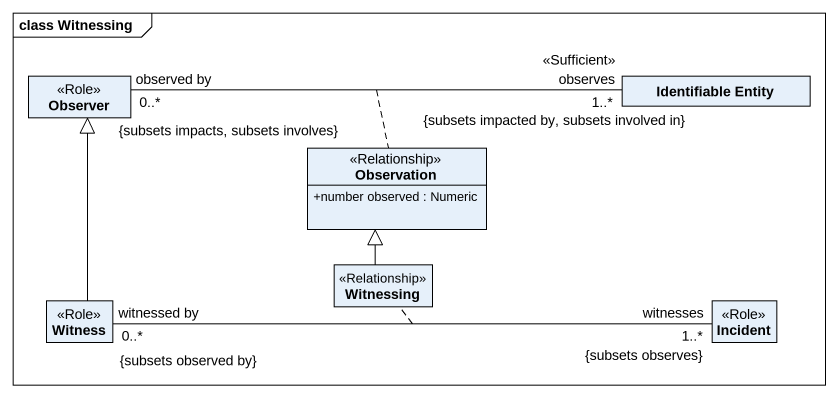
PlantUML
@startuml
mainframe class Witnessing
hide circle
hide empty members
skinparam classAttributeIconSize 0
class Observer <<Role>>
class "Identifiable Entity" as Identifiable_Entity
class Observation <<Relationship>> {
  +number observed : Numeric
}
class Witnessing <<Relationship>>
class Witness <<Role>>
class Incident <<Role>>
Observer "observed by\n0..*\n{subsets impacts, subsets involves}" -right- "observes\n1..*\n{subsets impacted by, subsets involved in}\n<<Sufficient>>" Identifiable_Entity
(Observer, Identifiable_Entity) .. Observation
Witnessing -up-|> Observation
Witness -up-|> Observer
Witness "witnessed by\n0..*\n{subsets observed by}" -right- "witnesses\n1..*\n{subsets observes}" Incident
(Witness, Incident) .. Witnessing
@enduml
